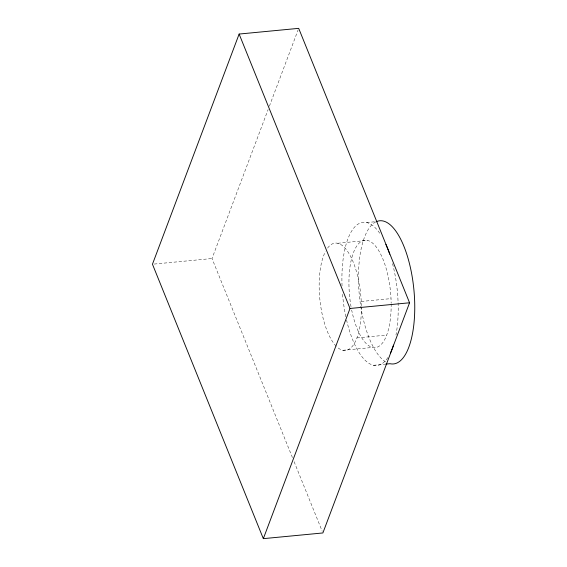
<?xml version="1.0" encoding="UTF-8"?>
<svg xmlns="http://www.w3.org/2000/svg" width="567" height="567" viewBox="0 0 567 567"><rect width="100%" height="100%" fill="white"/><g stroke="black" fill="none" stroke-linecap="round" stroke-linejoin="round"><path stroke-width="0.43" stroke-dasharray="2.83 2.13" d="M292.444 457.583L212.015 258.524L268.141 109.488M269.389 106.178L298.072 30.008M366.636 222.562L375.347 221.732M337.712 243.257L367.494 240.401M154.21 264.059L212.015 258.524M361.229 301.467L391.01 298.618M356.912 337.939L386.687 335.09M342.844 350.293L372.625 347.443M373.483 365.29L384.802 364.205M294.103 461.68L322.233 531.314M391.159 303.834A53.936 20.568 84.5 0 1 375.673 347.557A53.936 20.568 84.5 0 1 351.682 310.071M351.037 306.669A53.936 20.568 84.5 0 1 364.95 240.231A53.936 20.568 84.5 0 1 391.152 302.962M361.385 306.683A53.936 20.568 84.5 0 1 337.337 347.259M336.252 346.231A53.936 20.568 84.5 0 1 320.064 301.219A53.936 20.568 84.5 0 1 325.486 251.457M327.577 248.077A53.936 20.568 84.5 0 1 349.315 254.066A53.936 20.568 84.5 0 1 361.37 305.811M387.878 357.593A71.917 27.422 84.5 0 1 346.572 320.1M345.82 316.733A71.917 27.422 84.5 0 1 342.503 293.607M342.043 285.903A71.917 27.422 84.5 0 1 380.542 234.447M392.541 263.662A71.917 27.422 84.5 0 1 395.964 335.026M385.61 361.845A71.917 27.422 84.5 0 1 358.946 290.751A71.917 27.422 84.5 0 1 375.389 222.136"/><path stroke-width="0.85" d="M239.132 34.048L152.459 264.222L263.336 538.65L322.892 532.952L409.565 302.778L298.696 28.35L239.132 34.048L350.009 308.476L263.336 538.65M350.009 308.476L409.565 302.778M385.673 364.12L390.025 363.702A71.917 27.422 84.5 0 0 413.853 289.234A71.917 27.422 84.5 0 0 376.07 221.796M385.914 244.412A71.917 27.422 84.5 0 1 389.727 254.2M393.498 345.119A71.917 27.422 84.5 0 1 390.379 353.156"/></g></svg>
